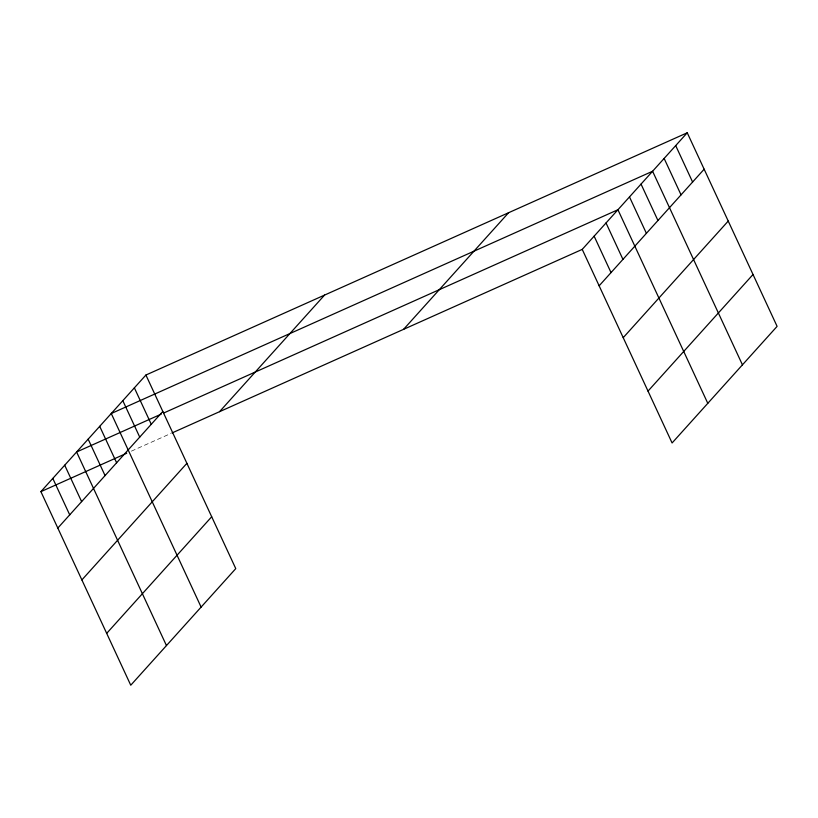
<?xml version="1.0" encoding="UTF-8"?>
<svg xmlns="http://www.w3.org/2000/svg" width="818" height="818" viewBox="0 0 818 818"><rect width="100%" height="100%" fill="white"/><g stroke="black" fill="none" stroke-linecap="round" stroke-linejoin="round"><path stroke-width="0.61" stroke-dasharray="4.09 3.07" d="M131.381 451.147L170.819 433.499"/><path stroke-width="1.23" d="M145.911 375.033L235.768 568.612L130.757 685.218L40.9 491.638L145.911 375.033L687.243 132.782L777.1 326.362L672.089 442.967L582.232 249.388L687.243 132.782M57.812 528.06L162.823 411.454M219.541 411.689L324.552 295.094M81.882 579.921L186.893 463.325M106.688 633.357L211.698 516.751M403.591 329.327L508.602 212.721M599.134 285.809L704.155 169.203M623.214 337.67L728.225 221.075M648.009 391.106L753.03 274.5M161.289 414.092L76.606 451.986L166.463 645.576M163.6 413.059L617.927 209.735L707.795 403.325M40.9 491.638L126.739 453.223M171.974 432.978L582.232 249.388M675.688 145.604L692.601 182.036M664.134 158.436L681.046 194.858M742.447 364.848L652.59 171.259L111.258 413.509L201.116 607.099M641.036 184.091L657.948 220.512M629.482 196.913L646.394 233.334M606.026 222.956L622.938 259.378M594.134 236.167L611.036 272.599M134.367 387.855L151.269 424.286M122.812 400.687L139.725 437.109M99.704 426.342L116.616 462.763M88.16 439.164L105.062 475.585M64.704 465.207L81.616 501.628M52.802 478.418L69.714 514.849"/></g></svg>
